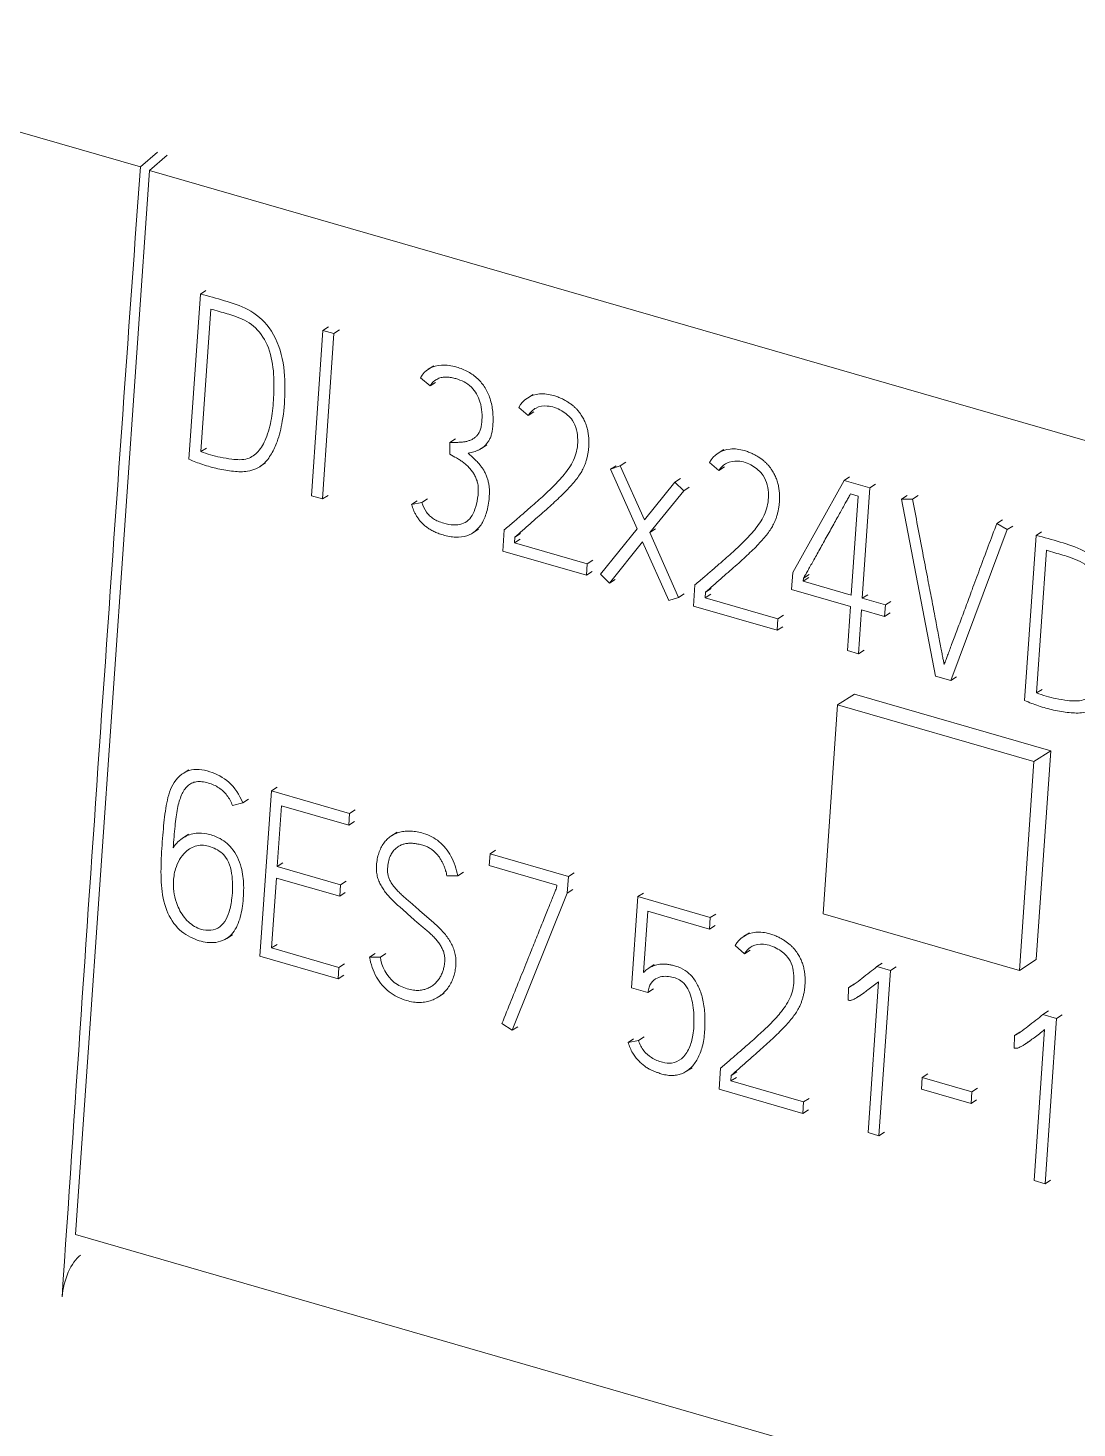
# Model space of a CAD drawing. Header units: inches. Extents: x 9220 to 92460, y -39241 to 4813.
# Drawn here: x 74657.37 to 74664.22, y -33732.75 to -33723.6 of the extents above; entities that cross this region are included whole.
import ezdxf

# ---------------------------------------------------------------- set-up
doc = ezdxf.new("R2010")
doc.units = ezdxf.units.IN
doc.header["$MEASUREMENT"] = 0

# ---------------------------------------------------------------- blocks, each defined once
blk = doc.blocks.new('A$C027ebf9d')
at = {"color": 0, "linetype": 'Continuous', "lineweight": 0}
for p, q in [((18.18904, -14.07476), (18.02197, -14.02653)), ((18.18904, -14.07476), (18.19494, -14.06965)), ((18.19219, -14.07596), (18.19835, -14.07063)), ((18.16653, -14.44539), (18.19219, -14.07596)), ((19.03776, -14.32006), (18.19219, -14.07596)), ((18.20985, -14.11889), (18.2118, -14.11764)), ((18.20985, -14.11889), (18.20587, -14.17623)), ((18.21343, -14.12408), (18.20999, -14.17359)), ((18.25243, -14.13151), (18.24844, -14.18892)), ((18.25243, -14.13151), (18.25437, -14.13025)), ((18.25621, -14.1326), (18.25243, -14.13151)), ((18.25621, -14.1326), (18.25816, -14.13135)), ((18.25222, -14.19002), (18.25621, -14.1326)), ((18.289, -14.14501), (18.29095, -14.14376)), ((18.2896, -14.15079), (18.28624, -14.14795)), ((18.2896, -14.15079), (18.29155, -14.14954)), ((18.32347, -14.15499), (18.32542, -14.15373)), ((18.32369, -14.16104), (18.32042, -14.15822)), ((18.32369, -14.16104), (18.32564, -14.15979)), ((18.29644, -14.17452), (18.29649, -14.17046)), ((18.29649, -14.17046), (18.29844, -14.1692)), ((18.30741, -14.17247), (18.30936, -14.17122)), ((18.20999, -14.17359), (18.21193, -14.17233)), ((18.38967, -14.1741), (18.39162, -14.17285)), ((18.23055, -14.17878), (18.2325, -14.17753)), ((18.35226, -14.17972), (18.35421, -14.17846)), ((18.35567, -14.1785), (18.35226, -14.17972)), ((18.35226, -14.17972), (18.36148, -14.20038)), ((18.35567, -14.1785), (18.35762, -14.17725)), ((18.36401, -14.19728), (18.35567, -14.1785)), ((18.3899, -14.18016), (18.38662, -14.17734)), ((18.3899, -14.18016), (18.39185, -14.1789)), ((18.37465, -14.18414), (18.36401, -14.19728)), ((18.37465, -14.18414), (18.3766, -14.18289)), ((18.37768, -14.18722), (18.37465, -14.18414)), ((18.37768, -14.18722), (18.37962, -14.18596)), ((18.43334, -14.18357), (18.41553, -14.21558)), ((18.43334, -14.18357), (18.43529, -14.18232)), ((18.44235, -14.18617), (18.43334, -14.18357)), ((18.44235, -14.18617), (18.4443, -14.18492)), ((18.24844, -14.18892), (18.25222, -14.19002)), ((18.25222, -14.19002), (18.25417, -14.18876)), ((18.28319, -14.19195), (18.28514, -14.1907)), ((18.28678, -14.19128), (18.28873, -14.19002)), ((18.36594, -14.20167), (18.37768, -14.18722)), ((18.43556, -14.18829), (18.43821, -14.18905)), ((18.43821, -14.18905), (18.43583, -14.22339)), ((18.43968, -14.2245), (18.44235, -14.18617)), ((18.45334, -14.19008), (18.45529, -14.18883)), ((18.45713, -14.19003), (18.45334, -14.19008)), ((18.45334, -14.19008), (18.46513, -14.25148)), ((18.45713, -14.19003), (18.45908, -14.18878)), ((18.28319, -14.19195), (18.28678, -14.19128)), ((18.30447, -14.20178), (18.30641, -14.20053)), ((18.36148, -14.20038), (18.34881, -14.21611)), ((18.36594, -14.20167), (18.36789, -14.20041)), ((18.48641, -14.19849), (18.48836, -14.19723)), ((18.49004, -14.20067), (18.48641, -14.19849)), ((18.49004, -14.20067), (18.49199, -14.19942)), ((18.31487, -14.2081), (18.31538, -14.20076)), ((18.31906, -14.20328), (18.31893, -14.2052)), ((18.31893, -14.2052), (18.32088, -14.20395)), ((18.31893, -14.2052), (18.3442, -14.2125)), ((18.31906, -14.20328), (18.32101, -14.20203)), ((18.35191, -14.2192), (18.36341, -14.20485)), ((18.36341, -14.20485), (18.37248, -14.2253)), ((18.37588, -14.22417), (18.36594, -14.20167)), ((18.47043, -14.25301), (18.49004, -14.20067)), ((18.50001, -14.20266), (18.49603, -14.25999)), ((18.50001, -14.20266), (18.50196, -14.2014)), ((18.34392, -14.21649), (18.31487, -14.2081)), ((18.50359, -14.20784), (18.50015, -14.25735)), ((18.3442, -14.2125), (18.34392, -14.21649)), ((18.3442, -14.2125), (18.34615, -14.21124)), ((18.34392, -14.21649), (18.34587, -14.21523)), ((18.34881, -14.21611), (18.35191, -14.2192)), ((18.35191, -14.2192), (18.35386, -14.21795)), ((18.38107, -14.22721), (18.38158, -14.21987)), ((18.41553, -14.21558), (18.41512, -14.22149)), ((18.41918, -14.21858), (18.42113, -14.21733)), ((18.41918, -14.21858), (18.41925, -14.21755)), ((18.43583, -14.22339), (18.41918, -14.21858)), ((18.41925, -14.21755), (18.4212, -14.21629)), ((18.37248, -14.2253), (18.37588, -14.22417)), ((18.37588, -14.22417), (18.37783, -14.22291)), ((18.38526, -14.2224), (18.38513, -14.22431)), ((18.38513, -14.22431), (18.38708, -14.22306)), ((18.38513, -14.22431), (18.4104, -14.23161)), ((18.38526, -14.2224), (18.38721, -14.22114)), ((18.41512, -14.22149), (18.43555, -14.22738)), ((18.43968, -14.2245), (18.44163, -14.22325)), ((18.4477, -14.22682), (18.43968, -14.2245)), ((18.41013, -14.2356), (18.38107, -14.22721)), ((18.43555, -14.22738), (18.43449, -14.24263)), ((18.43835, -14.24375), (18.43941, -14.2285)), ((18.43941, -14.2285), (18.44743, -14.23081)), ((18.44743, -14.23081), (18.4477, -14.22682)), ((18.44743, -14.23081), (18.44938, -14.22956)), ((18.4477, -14.22682), (18.44965, -14.22556)), ((18.4104, -14.23161), (18.41013, -14.2356)), ((18.41013, -14.2356), (18.41207, -14.23435)), ((18.4104, -14.23161), (18.41235, -14.23035)), ((18.43449, -14.24263), (18.43835, -14.24375)), ((18.43835, -14.24375), (18.4403, -14.24249)), ((18.46513, -14.25148), (18.47043, -14.25301)), ((18.47043, -14.25301), (18.47238, -14.25175)), ((18.43108, -14.2615), (18.43693, -14.25773)), ((18.50512, -14.27741), (18.43693, -14.25773)), ((18.50015, -14.25735), (18.5021, -14.2561)), ((18.43108, -14.2615), (18.42604, -14.33401)), ((18.49927, -14.28118), (18.43108, -14.2615)), ((18.49927, -14.28118), (18.50512, -14.27741)), ((18.50009, -14.34992), (18.50512, -14.27741)), ((18.49423, -14.35369), (18.49927, -14.28118)), ((18.2039, -14.28526), (18.20584, -14.28401)), ((18.23453, -14.29136), (18.23054, -14.34877)), ((18.23453, -14.29136), (18.23647, -14.2901)), ((18.26169, -14.2992), (18.23453, -14.29136)), ((18.22459, -14.29549), (18.22098, -14.29641)), ((18.22459, -14.29549), (18.22654, -14.29424)), ((18.23656, -14.3176), (18.23803, -14.29652)), ((18.23803, -14.29652), (18.26141, -14.30327)), ((18.26141, -14.30327), (18.26169, -14.2992)), ((18.26141, -14.30327), (18.26335, -14.30202)), ((18.26169, -14.2992), (18.26364, -14.29794)), ((18.20384, -14.30769), (18.20578, -14.30643)), ((18.27622, -14.30693), (18.27817, -14.30567)), ((18.31042, -14.31319), (18.31237, -14.31193)), ((18.23656, -14.3176), (18.23851, -14.31635)), ((18.31042, -14.31319), (18.31014, -14.31726)), ((18.33766, -14.32105), (18.31042, -14.31319)), ((18.2346, -14.34587), (18.23629, -14.3216)), ((18.23629, -14.3216), (18.25823, -14.32793)), ((18.2585, -14.32394), (18.23656, -14.3176)), ((18.29924, -14.32079), (18.29546, -14.32084)), ((18.29924, -14.32079), (18.30119, -14.31954)), ((18.31014, -14.31726), (18.33359, -14.32403)), ((18.33725, -14.32688), (18.33766, -14.32105)), ((18.33766, -14.32105), (18.33961, -14.31979)), ((18.25823, -14.32793), (18.2585, -14.32394)), ((18.25823, -14.32793), (18.26018, -14.32668)), ((18.2585, -14.32394), (18.26045, -14.32268)), ((18.31813, -14.37447), (18.33725, -14.32688)), ((18.33359, -14.32403), (18.33352, -14.32515)), ((18.33725, -14.32688), (18.3392, -14.32562)), ((18.36171, -14.32807), (18.36366, -14.32682)), ((18.35952, -14.3597), (18.36171, -14.32807)), ((18.36171, -14.32807), (18.38691, -14.33535)), ((18.36522, -14.33316), (18.36374, -14.3544)), ((18.38663, -14.33934), (18.36522, -14.33316)), ((18.38691, -14.33535), (18.38663, -14.33934)), ((18.38691, -14.33535), (18.38886, -14.33409)), ((18.42604, -14.33401), (18.49423, -14.35369)), ((18.21906, -14.34255), (18.221, -14.34129)), ((18.38663, -14.33934), (18.38858, -14.33808)), ((18.39855, -14.34184), (18.4005, -14.34059)), ((18.2346, -14.34587), (18.23655, -14.34462)), ((18.25798, -14.35262), (18.2346, -14.34587)), ((18.39877, -14.3479), (18.3955, -14.34508)), ((18.23054, -14.34877), (18.2577, -14.35661)), ((18.26857, -14.34908), (18.27051, -14.34783)), ((18.26857, -14.34908), (18.27235, -14.34903)), ((18.27235, -14.34903), (18.2743, -14.34778)), ((18.39877, -14.3479), (18.40072, -14.34664)), ((18.44469, -14.35236), (18.44664, -14.3511)), ((18.49423, -14.35369), (18.50009, -14.34992)), ((18.2577, -14.35661), (18.25798, -14.35262)), ((18.2577, -14.35661), (18.25965, -14.35536)), ((18.25798, -14.35262), (18.25993, -14.35137)), ((18.36551, -14.35291), (18.36746, -14.35165)), ((18.44469, -14.35236), (18.44946, -14.35373)), ((18.44946, -14.35373), (18.44548, -14.41107)), ((18.44946, -14.35373), (18.45141, -14.35247)), ((18.36527, -14.36136), (18.35952, -14.3597)), ((18.36527, -14.36136), (18.36722, -14.3601)), ((18.43478, -14.36399), (18.43484, -14.35967)), ((18.43484, -14.35967), (18.43679, -14.35842)), ((18.44169, -14.40997), (18.44533, -14.35759)), ((18.29258, -14.36285), (18.29453, -14.3616)), ((18.43839, -14.36272), (18.44034, -14.36146)), ((18.50235, -14.369), (18.5043, -14.36774)), ((18.50235, -14.369), (18.50711, -14.37038)), ((18.50711, -14.37038), (18.50313, -14.42771)), ((18.50711, -14.37038), (18.50907, -14.36912)), ((18.31458, -14.37214), (18.31813, -14.37447)), ((18.31813, -14.37447), (18.32008, -14.37321)), ((18.49249, -14.37632), (18.49444, -14.37506)), ((18.49935, -14.42662), (18.50299, -14.37423)), ((18.35835, -14.37867), (18.3603, -14.37741)), ((18.35835, -14.37867), (18.36195, -14.37799)), ((18.36195, -14.37799), (18.3639, -14.37674)), ((18.49243, -14.38064), (18.49249, -14.37632)), ((18.49605, -14.37936), (18.498, -14.37811)), ((18.37861, -14.3887), (18.38056, -14.38744)), ((18.38995, -14.39495), (18.39046, -14.38761)), ((18.39414, -14.39014), (18.39609, -14.38888)), ((18.46047, -14.39079), (18.46242, -14.38954)), ((18.39414, -14.39014), (18.39401, -14.39205)), ((18.39401, -14.39205), (18.39596, -14.3908)), ((18.39401, -14.39205), (18.41928, -14.39935)), ((18.46047, -14.39079), (18.46019, -14.39487)), ((18.46019, -14.39487), (18.47744, -14.39985)), ((18.47772, -14.39578), (18.46047, -14.39079)), ((18.47772, -14.39578), (18.47967, -14.39452)), ((18.419, -14.40334), (18.38995, -14.39495)), ((18.41928, -14.39935), (18.419, -14.40334)), ((18.41928, -14.39935), (18.42123, -14.39809)), ((18.47744, -14.39985), (18.47772, -14.39578)), ((18.47744, -14.39985), (18.47939, -14.39859)), ((18.419, -14.40334), (18.42095, -14.40209)), ((18.44548, -14.41107), (18.44169, -14.40997)), ((18.44548, -14.41107), (18.44743, -14.40981)), ((18.50313, -14.42771), (18.49935, -14.42662)), ((18.50313, -14.42771), (18.50508, -14.42645)), ((19.0121, -14.68948), (18.16653, -14.44539))]:
    blk.add_line(p, q, dxfattribs=at)
for centre, major_axis, start_param in [((37.70186, -1.67677), (-10.91931, -37.82561), -1.11518), ((18.16773, -14.46318), (-0.00328, -0.01135), -2.63969)]:
    blk.add_ellipse(centre, major_axis=major_axis, ratio=0.433013, start_param=start_param, end_param=-1.104278, dxfattribs=at)
for points, knots in [([(18.20587, -14.17623), (18.20746, -14.17691), (18.20906, -14.17752), (18.21068, -14.17805), (18.21241, -14.17863), (18.21415, -14.17913), (18.2159, -14.17952), (18.21773, -14.17993), (18.21956, -14.18023), (18.22138, -14.18041), (18.22302, -14.18057), (18.22466, -14.18064), (18.22622, -14.1804), (18.22824, -14.18009), (18.23015, -14.17926), (18.23166, -14.17796), (18.23281, -14.17696), (18.23374, -14.17569), (18.23454, -14.17433), (18.2353, -14.17301), (18.23594, -14.1716), (18.23648, -14.17013), (18.23731, -14.16789), (18.23789, -14.1655), (18.23831, -14.16305), (18.23886, -14.15983), (18.2391, -14.1565), (18.23918, -14.15313), (18.23927, -14.14922), (18.23914, -14.14525), (18.23827, -14.14121), (18.23747, -14.13749), (18.23604, -14.1337), (18.23372, -14.13059), (18.23175, -14.12794), (18.22913, -14.12578), (18.22638, -14.12429), (18.22372, -14.12285), (18.22094, -14.12204), (18.21818, -14.12121), (18.2154, -14.12038), (18.21264, -14.11954), (18.20985, -14.11889)], [0, 0, 0, 0, 0.048928, 0.048928, 0.048928, 0.10152, 0.10152, 0.10152, 0.156673, 0.156673, 0.156673, 0.206259, 0.206259, 0.206259, 0.270351, 0.270351, 0.270351, 0.31956, 0.31956, 0.31956, 0.366981, 0.366981, 0.366981, 0.439378, 0.439378, 0.439378, 0.534587, 0.534587, 0.534587, 0.645045, 0.645045, 0.645045, 0.746603, 0.746603, 0.746603, 0.832762, 0.832762, 0.832762, 0.916147, 0.916147, 0.916147, 1, 1, 1, 1]), ([(18.20999, -14.17359), (18.21224, -14.17441), (18.2145, -14.17506), (18.21675, -14.17553), (18.2181, -14.17581), (18.21945, -14.17603), (18.22081, -14.1762), (18.22268, -14.17642), (18.22459, -14.17652), (18.22625, -14.176), (18.22766, -14.17555), (18.2289, -14.17465), (18.2299, -14.17354), (18.23105, -14.17226), (18.23189, -14.17069), (18.23257, -14.16902), (18.23346, -14.16684), (18.23409, -14.1645), (18.23451, -14.16208), (18.23492, -14.15973), (18.23513, -14.1573), (18.23527, -14.15486), (18.23544, -14.15179), (18.23549, -14.14869), (18.23519, -14.14552), (18.23491, -14.1425), (18.23432, -14.13942), (18.23301, -14.13649), (18.2319, -14.13403), (18.23028, -14.13168), (18.22829, -14.12999), (18.22636, -14.12837), (18.22407, -14.12736), (18.22182, -14.12658), (18.22001, -14.12594), (18.21822, -14.12546), (18.21641, -14.12494), (18.21542, -14.12466), (18.21442, -14.12436), (18.21343, -14.12408)], [0, 0, 0, 0, 0.085013, 0.085013, 0.085013, 0.135874, 0.135874, 0.135874, 0.205821, 0.205821, 0.205821, 0.265138, 0.265138, 0.265138, 0.333279, 0.333279, 0.333279, 0.422662, 0.422662, 0.422662, 0.50952, 0.50952, 0.50952, 0.618636, 0.618636, 0.618636, 0.722487, 0.722487, 0.722487, 0.80996, 0.80996, 0.80996, 0.894466, 0.894466, 0.894466, 0.962458, 0.962458, 0.962458, 1, 1, 1, 1]), ([(18.28624, -14.14795), (18.28775, -14.14524), (18.29211, -14.14291), (18.29847, -14.14398), (18.30277, -14.14565), (18.30623, -14.1481), (18.30888, -14.15137), (18.31066, -14.15532), (18.31152, -14.15985), (18.31153, -14.16356), (18.31125, -14.16627), (18.31092, -14.16778), (18.31044, -14.16905), (18.30984, -14.17011), (18.30916, -14.17102), (18.30838, -14.17178), (18.30754, -14.17241), (18.30665, -14.17293), (18.30572, -14.17333), (18.30446, -14.17376), (18.30351, -14.17403), (18.30287, -14.17417)], [0, 0, 0, 0, 0.177969, 0.277991, 0.355408, 0.424426, 0.491004, 0.560177, 0.636379, 0.72419, 0.755913, 0.784262, 0.809647, 0.83316, 0.855708, 0.877614, 0.899011, 0.919895, 0.94045, 0.960699, 1, 1, 1, 1]), ([(18.29649, -14.17046), (18.29732, -14.17045), (18.29857, -14.1704), (18.30024, -14.17033), (18.30146, -14.17022), (18.30262, -14.16996), (18.3037, -14.16959), (18.30469, -14.16908), (18.30557, -14.16838), (18.30635, -14.16752), (18.30697, -14.16643), (18.30738, -14.16505), (18.30776, -14.16173), (18.30766, -14.1568), (18.3042, -14.15054), (18.30019, -14.14867), (18.2978, -14.14804), (18.29701, -14.14789), (18.29621, -14.14776), (18.2954, -14.1477), (18.2946, -14.14771), (18.29381, -14.1478), (18.29303, -14.14798), (18.29227, -14.14829), (18.29153, -14.1487), (18.29056, -14.14946), (18.28996, -14.15023), (18.2896, -14.15079)], [0, 0, 0, 0, 0.059027, 0.088993, 0.118548, 0.147162, 0.175106, 0.202604, 0.230099, 0.258166, 0.287672, 0.320058, 0.356367, 0.509421, 0.627625, 0.757774, 0.775505, 0.793677, 0.812339, 0.831209, 0.85007, 0.86906, 0.888397, 0.908411, 0.929359, 0.951405, 1, 1, 1, 1]), ([(18.32042, -14.15822), (18.32191, -14.15558), (18.32458, -14.15384), (18.3276, -14.15356), (18.32918, -14.15342), (18.33087, -14.15367), (18.33251, -14.15414), (18.33299, -14.15428), (18.33348, -14.15444), (18.33396, -14.15461), (18.3344, -14.15478), (18.33485, -14.15496), (18.33528, -14.15516), (18.33569, -14.15534), (18.33609, -14.15555), (18.33649, -14.15578), (18.33685, -14.15598), (18.33722, -14.15621), (18.33758, -14.15644), (18.33791, -14.15666), (18.33824, -14.15689), (18.33857, -14.15714), (18.33887, -14.15737), (18.33917, -14.15761), (18.33947, -14.15786), (18.33974, -14.15809), (18.34001, -14.15834), (18.34027, -14.1586), (18.34051, -14.15884), (18.34075, -14.1591), (18.34097, -14.15936), (18.34119, -14.15961), (18.34139, -14.15987), (18.34158, -14.16014), (18.34177, -14.16039), (18.34194, -14.16065), (18.34211, -14.16091), (18.34227, -14.16116), (18.34243, -14.1614), (18.34258, -14.16166), (18.34272, -14.16189), (18.34285, -14.16213), (18.34297, -14.16237), (18.34323, -14.16287), (18.34346, -14.16339), (18.34365, -14.16391), (18.34385, -14.16443), (18.34402, -14.16496), (18.34416, -14.16549), (18.3443, -14.16602), (18.34441, -14.16655), (18.3445, -14.16709), (18.34458, -14.16763), (18.34464, -14.16816), (18.34469, -14.1687), (18.34473, -14.16923), (18.34475, -14.16975), (18.34476, -14.17028), (18.34476, -14.1708), (18.34474, -14.17132), (18.34471, -14.17183), (18.34468, -14.17229), (18.34463, -14.17275), (18.34457, -14.1732), (18.34452, -14.17364), (18.34445, -14.17409), (18.34437, -14.17452), (18.34429, -14.17496), (18.34419, -14.17539), (18.34408, -14.17581), (18.34398, -14.17622), (18.34387, -14.17663), (18.34374, -14.17703), (18.34362, -14.17741), (18.34348, -14.17779), (18.34334, -14.17816), (18.3432, -14.17852), (18.34305, -14.17887), (18.34288, -14.17921), (18.34262, -14.17977), (18.34233, -14.18031), (18.34202, -14.18083), (18.34167, -14.18142), (18.34129, -14.18198), (18.34089, -14.18252), (18.34044, -14.18313), (18.33997, -14.18372), (18.33948, -14.1843), (18.33895, -14.18492), (18.3384, -14.18554), (18.33784, -14.18614), (18.33724, -14.18679), (18.33662, -14.18742), (18.336, -14.18805), (18.33532, -14.18872), (18.33464, -14.18938), (18.33395, -14.19003), (18.33322, -14.19072), (18.33248, -14.1914), (18.33174, -14.19208), (18.33096, -14.19279), (18.33018, -14.1935), (18.32939, -14.1942), (18.32857, -14.19493), (18.32774, -14.19566), (18.32691, -14.19639), (18.32605, -14.19714), (18.3252, -14.19789), (18.32434, -14.19864), (18.32258, -14.20018), (18.32082, -14.20173), (18.31906, -14.20328)], [0, 0, 0, 0, 0.118477, 0.118477, 0.118477, 0.180647, 0.180647, 0.180647, 0.199061, 0.199061, 0.199061, 0.216082, 0.216082, 0.216082, 0.231833, 0.231833, 0.231833, 0.246526, 0.246526, 0.246526, 0.260308, 0.260308, 0.260308, 0.273254, 0.273254, 0.273254, 0.285426, 0.285426, 0.285426, 0.29689, 0.29689, 0.29689, 0.307753, 0.307753, 0.307753, 0.31802, 0.31802, 0.31802, 0.327627, 0.327627, 0.327627, 0.336606, 0.336606, 0.336606, 0.355189, 0.355189, 0.355189, 0.37361, 0.37361, 0.37361, 0.392165, 0.392165, 0.392165, 0.410785, 0.410785, 0.410785, 0.42927, 0.42927, 0.42927, 0.447741, 0.447741, 0.447741, 0.464235, 0.464235, 0.464235, 0.480574, 0.480574, 0.480574, 0.496814, 0.496814, 0.496814, 0.51268, 0.51268, 0.51268, 0.527892, 0.527892, 0.527892, 0.542508, 0.542508, 0.542508, 0.566365, 0.566365, 0.566365, 0.593275, 0.593275, 0.593275, 0.623397, 0.623397, 0.623397, 0.656474, 0.656474, 0.656474, 0.692185, 0.692185, 0.692185, 0.730563, 0.730563, 0.730563, 0.771282, 0.771282, 0.771282, 0.814001, 0.814001, 0.814001, 0.858722, 0.858722, 0.858722, 0.904903, 0.904903, 0.904903, 1, 1, 1, 1]), ([(18.31538, -14.20076), (18.31647, -14.19981), (18.31756, -14.19887), (18.31866, -14.19793), (18.31961, -14.19712), (18.32056, -14.19631), (18.3215, -14.19549), (18.32253, -14.19459), (18.32356, -14.19369), (18.32459, -14.19279), (18.32613, -14.19144), (18.32767, -14.19009), (18.32918, -14.1887), (18.33045, -14.18752), (18.3317, -14.18632), (18.33292, -14.18509), (18.33419, -14.1838), (18.33542, -14.18248), (18.33656, -14.18104), (18.33782, -14.17945), (18.33898, -14.17773), (18.33976, -14.17577), (18.34052, -14.17389), (18.34093, -14.1718), (18.34089, -14.16953), (18.34086, -14.16723), (18.34036, -14.16474), (18.33905, -14.16277), (18.33811, -14.16137), (18.33676, -14.16023), (18.33533, -14.15939), (18.33371, -14.15844), (18.332, -14.15787), (18.33031, -14.15775), (18.32892, -14.15766), (18.32754, -14.15788), (18.3264, -14.15845), (18.3253, -14.15899), (18.32442, -14.15986), (18.32369, -14.16104)], [0, 0, 0, 0, 0.068794, 0.068794, 0.068794, 0.128406, 0.128406, 0.128406, 0.193582, 0.193582, 0.193582, 0.291346, 0.291346, 0.291346, 0.373604, 0.373604, 0.373604, 0.45943, 0.45943, 0.45943, 0.554437, 0.554437, 0.554437, 0.645803, 0.645803, 0.645803, 0.738171, 0.738171, 0.738171, 0.803969, 0.803969, 0.803969, 0.878932, 0.878932, 0.878932, 0.940491, 0.940491, 0.940491, 1, 1, 1, 1]), ([(18.30287, -14.17417), (18.30365, -14.17485), (18.30476, -14.17588), (18.30616, -14.1773), (18.30709, -14.17836), (18.30789, -14.17946), (18.30858, -14.18061), (18.30914, -14.18181), (18.30959, -14.18308), (18.30994, -14.18442), (18.31017, -14.18583), (18.31025, -14.18731), (18.31015, -14.19012), (18.3096, -14.1939), (18.30805, -14.19814), (18.30563, -14.20122), (18.30239, -14.20304), (18.29842, -14.20348), (18.29501, -14.20283), (18.29244, -14.20199), (18.29091, -14.20134), (18.28956, -14.20059), (18.28838, -14.19976), (18.28733, -14.19889), (18.2864, -14.19796), (18.2856, -14.19699), (18.28491, -14.19599), (18.28436, -14.19496), (18.28377, -14.19362), (18.28339, -14.19261), (18.28319, -14.19195)], [0, 0, 0, 0, 0.04947, 0.072678, 0.09489, 0.116257, 0.13704, 0.157793, 0.179079, 0.201165, 0.224382, 0.249105, 0.275597, 0.367907, 0.447752, 0.519784, 0.588829, 0.660512, 0.741164, 0.772461, 0.800616, 0.825923, 0.849188, 0.871088, 0.891868, 0.911666, 0.930597, 0.948935, 0.96669, 1, 1, 1, 1]), ([(18.28678, -14.19128), (18.28714, -14.19243), (18.28788, -14.19409), (18.28942, -14.1959), (18.29082, -14.19697), (18.2925, -14.19783), (18.29487, -14.19864), (18.29768, -14.1992), (18.30067, -14.1989), (18.30305, -14.1975), (18.30475, -14.19505), (18.30585, -14.19165), (18.30634, -14.18851), (18.30638, -14.186), (18.30616, -14.18445), (18.30569, -14.183), (18.30504, -14.18166), (18.30426, -14.18042), (18.30334, -14.17929), (18.30231, -14.17827), (18.30122, -14.17734), (18.30005, -14.17652), (18.29846, -14.17555), (18.29725, -14.1749), (18.29644, -14.17452)], [0, 0, 0, 0, 0.070606, 0.102584, 0.136025, 0.174009, 0.217714, 0.293477, 0.358868, 0.420065, 0.485571, 0.562465, 0.654475, 0.687582, 0.718308, 0.747613, 0.776093, 0.803947, 0.831767, 0.859738, 0.887815, 0.916282, 0.944737, 1, 1, 1, 1]), ([(18.38662, -14.17734), (18.38812, -14.1747), (18.39079, -14.17296), (18.3938, -14.17268), (18.39539, -14.17253), (18.39707, -14.17278), (18.39871, -14.17325), (18.3992, -14.17339), (18.39968, -14.17355), (18.40016, -14.17372), (18.40061, -14.17389), (18.40105, -14.17407), (18.40149, -14.17427), (18.40189, -14.17446), (18.40229, -14.17466), (18.40269, -14.17489), (18.40306, -14.1751), (18.40342, -14.17532), (18.40378, -14.17556), (18.40412, -14.17578), (18.40445, -14.17601), (18.40477, -14.17625), (18.40508, -14.17648), (18.40538, -14.17672), (18.40567, -14.17697), (18.40594, -14.17721), (18.40621, -14.17745), (18.40647, -14.17771), (18.40672, -14.17796), (18.40695, -14.17821), (18.40718, -14.17847), (18.40739, -14.17872), (18.40759, -14.17898), (18.40779, -14.17925), (18.40797, -14.1795), (18.40815, -14.17976), (18.40832, -14.18002), (18.40848, -14.18027), (18.40863, -14.18052), (18.40878, -14.18077), (18.40892, -14.181), (18.40905, -14.18124), (18.40918, -14.18149), (18.40944, -14.18199), (18.40966, -14.1825), (18.40986, -14.18303), (18.41006, -14.18354), (18.41023, -14.18407), (18.41037, -14.1846), (18.41051, -14.18513), (18.41062, -14.18567), (18.4107, -14.1862), (18.41079, -14.18674), (18.41085, -14.18727), (18.41089, -14.18781), (18.41093, -14.18834), (18.41096, -14.18887), (18.41096, -14.18939), (18.41096, -14.18991), (18.41095, -14.19043), (18.41091, -14.19095), (18.41088, -14.19141), (18.41084, -14.19186), (18.41078, -14.19231), (18.41072, -14.19276), (18.41065, -14.1932), (18.41057, -14.19364), (18.41049, -14.19407), (18.4104, -14.1945), (18.41029, -14.19492), (18.41018, -14.19533), (18.41007, -14.19574), (18.40994, -14.19614), (18.40982, -14.19653), (18.40969, -14.19691), (18.40954, -14.19728), (18.4094, -14.19763), (18.40925, -14.19798), (18.40909, -14.19832), (18.40882, -14.19888), (18.40854, -14.19942), (18.40822, -14.19994), (18.40787, -14.20053), (18.40749, -14.20109), (18.40709, -14.20164), (18.40664, -14.20225), (18.40617, -14.20283), (18.40569, -14.20341), (18.40515, -14.20404), (18.4046, -14.20465), (18.40404, -14.20525), (18.40344, -14.2059), (18.40283, -14.20654), (18.4022, -14.20716), (18.40153, -14.20783), (18.40085, -14.20849), (18.40016, -14.20914), (18.39942, -14.20983), (18.39868, -14.21051), (18.39794, -14.21119), (18.39716, -14.2119), (18.39638, -14.21261), (18.39559, -14.21331), (18.39477, -14.21404), (18.39394, -14.21477), (18.39311, -14.2155), (18.39226, -14.21625), (18.3914, -14.217), (18.39054, -14.21775), (18.38878, -14.21929), (18.38702, -14.22084), (18.38526, -14.2224)], [0, 0, 0, 0, 0.118477, 0.118477, 0.118477, 0.180647, 0.180647, 0.180647, 0.199061, 0.199061, 0.199061, 0.216082, 0.216082, 0.216082, 0.231833, 0.231833, 0.231833, 0.246526, 0.246526, 0.246526, 0.260308, 0.260308, 0.260308, 0.273254, 0.273254, 0.273254, 0.285426, 0.285426, 0.285426, 0.29689, 0.29689, 0.29689, 0.307753, 0.307753, 0.307753, 0.31802, 0.31802, 0.31802, 0.327627, 0.327627, 0.327627, 0.336606, 0.336606, 0.336606, 0.355189, 0.355189, 0.355189, 0.37361, 0.37361, 0.37361, 0.392165, 0.392165, 0.392165, 0.410785, 0.410785, 0.410785, 0.42927, 0.42927, 0.42927, 0.447741, 0.447741, 0.447741, 0.464235, 0.464235, 0.464235, 0.480574, 0.480574, 0.480574, 0.496814, 0.496814, 0.496814, 0.51268, 0.51268, 0.51268, 0.527892, 0.527892, 0.527892, 0.542508, 0.542508, 0.542508, 0.566365, 0.566365, 0.566365, 0.593275, 0.593275, 0.593275, 0.623397, 0.623397, 0.623397, 0.656474, 0.656474, 0.656474, 0.692185, 0.692185, 0.692185, 0.730563, 0.730563, 0.730563, 0.771282, 0.771282, 0.771282, 0.814001, 0.814001, 0.814001, 0.858722, 0.858722, 0.858722, 0.904903, 0.904903, 0.904903, 1, 1, 1, 1]), ([(18.38158, -14.21987), (18.38267, -14.21893), (18.38377, -14.21799), (18.38486, -14.21705), (18.38581, -14.21623), (18.38676, -14.21542), (18.3877, -14.2146), (18.38874, -14.21371), (18.38977, -14.21281), (18.39079, -14.21191), (18.39234, -14.21055), (18.39388, -14.2092), (18.39539, -14.20781), (18.39666, -14.20664), (18.39791, -14.20544), (18.39912, -14.2042), (18.40039, -14.20291), (18.40162, -14.20159), (18.40276, -14.20015), (18.40403, -14.19856), (18.40518, -14.19684), (18.40597, -14.19488), (18.40672, -14.19301), (18.40713, -14.19091), (18.4071, -14.18864), (18.40706, -14.18634), (18.40657, -14.18385), (18.40525, -14.18188), (18.40431, -14.18048), (18.40296, -14.17935), (18.40154, -14.17851), (18.39991, -14.17755), (18.3982, -14.17698), (18.39651, -14.17687), (18.39512, -14.17677), (18.39375, -14.17699), (18.39261, -14.17756), (18.39151, -14.1781), (18.39063, -14.17897), (18.3899, -14.18016)], [0, 0, 0, 0, 0.068794, 0.068794, 0.068794, 0.128406, 0.128406, 0.128406, 0.193582, 0.193582, 0.193582, 0.291346, 0.291346, 0.291346, 0.373604, 0.373604, 0.373604, 0.45943, 0.45943, 0.45943, 0.554437, 0.554437, 0.554437, 0.645803, 0.645803, 0.645803, 0.738171, 0.738171, 0.738171, 0.803969, 0.803969, 0.803969, 0.878932, 0.878932, 0.878932, 0.940491, 0.940491, 0.940491, 1, 1, 1, 1]), ([(18.41925, -14.21755), (18.41931, -14.21744), (18.41952, -14.21709), (18.41994, -14.21635), (18.42059, -14.2152), (18.42142, -14.21373), (18.42239, -14.212), (18.42346, -14.21006), (18.42464, -14.20796), (18.42588, -14.20573), (18.42718, -14.20342), (18.42848, -14.20109), (18.42975, -14.19882), (18.43094, -14.19666), (18.43206, -14.19465), (18.43307, -14.19281), (18.43396, -14.1912), (18.43478, -14.18972), (18.4353, -14.18878), (18.43556, -14.18829)], [0, 0, 0, 0, 0.010734, 0.036404, 0.077011, 0.128795, 0.187998, 0.254619, 0.326966, 0.403344, 0.483752, 0.564544, 0.642072, 0.716335, 0.785641, 0.848294, 0.904294, 0.950045, 1, 1, 1, 1]), ([(18.46811, -14.24745), (18.46806, -14.2472), (18.46792, -14.24653), (18.46767, -14.24529), (18.46734, -14.24361), (18.46695, -14.24155), (18.46649, -14.23918), (18.46599, -14.23654), (18.46545, -14.23367), (18.46487, -14.23058), (18.46425, -14.22733), (18.46361, -14.22396), (18.46295, -14.22053), (18.46194, -14.21544), (18.46003, -14.20527), (18.4583, -14.19625), (18.45713, -14.19003)], [0, 0, 0, 0, 0.013272, 0.034859, 0.06476, 0.101229, 0.142516, 0.188621, 0.238884, 0.292645, 0.349905, 0.409112, 0.468717, 0.528719, 0.675164, 1, 1, 1, 1]), ([(18.48641, -14.19849), (18.4844, -14.20378), (18.48151, -14.21146), (18.4783, -14.22016), (18.47671, -14.22451), (18.47563, -14.22743), (18.47456, -14.2303), (18.47352, -14.23308), (18.47253, -14.23572), (18.4716, -14.23816), (18.47074, -14.2404), (18.46998, -14.24242), (18.46934, -14.24419), (18.46873, -14.24584), (18.46834, -14.2469), (18.46811, -14.24745)], [0, 0, 0, 0, 0.325145, 0.471471, 0.531274, 0.590769, 0.649955, 0.70726, 0.76111, 0.811506, 0.857719, 0.899023, 0.935417, 0.96522, 1, 1, 1, 1]), ([(18.49603, -14.25999), (18.49762, -14.26068), (18.50095, -14.26194), (18.50615, -14.26341), (18.51137, -14.26427), (18.51694, -14.26449), (18.52177, -14.26239), (18.5248, -14.25823), (18.52708, -14.25322), (18.52883, -14.24613), (18.52955, -14.2364), (18.52918, -14.22537), (18.525, -14.21425), (18.51676, -14.20746), (18.50831, -14.20499), (18.5028, -14.2033), (18.50001, -14.20266)], [0, 0, 0, 0, 0.048928, 0.10152, 0.156673, 0.206259, 0.270351, 0.31956, 0.366981, 0.439378, 0.534587, 0.645045, 0.746603, 0.832762, 0.916147, 1, 1, 1, 1]), ([(18.50015, -14.25735), (18.5024, -14.25817), (18.50602, -14.25921), (18.51146, -14.26011), (18.51636, -14.26038), (18.52049, -14.25739), (18.52315, -14.25239), (18.52486, -14.24599), (18.52556, -14.23802), (18.5257, -14.2295), (18.52399, -14.22059), (18.51888, -14.21317), (18.5124, -14.21032), (18.50739, -14.20896), (18.50458, -14.20813), (18.50359, -14.20784)], [0, 0, 0, 0, 0.085013, 0.135874, 0.205821, 0.265138, 0.333279, 0.422662, 0.50952, 0.618636, 0.722487, 0.80996, 0.894466, 0.962458, 1, 1, 1, 1]), ([(18.20043, -14.31108), (18.20143, -14.30958), (18.2037, -14.30739), (18.20794, -14.30577), (18.21218, -14.30619), (18.21654, -14.30749), (18.22143, -14.31121), (18.22434, -14.31761), (18.22507, -14.32455), (18.22467, -14.33113), (18.22331, -14.33752), (18.21994, -14.34287), (18.21402, -14.34455), (18.20767, -14.34309), (18.20138, -14.3393), (18.19717, -14.33153), (18.19602, -14.32272), (18.19628, -14.31365), (18.19692, -14.30478), (18.19783, -14.29647), (18.19973, -14.2887), (18.2053, -14.28334), (18.21306, -14.28416), (18.22034, -14.28798), (18.22337, -14.29257), (18.22459, -14.29549)], [0, 0, 0, 0, 0.03564, 0.067865, 0.092923, 0.119268, 0.154068, 0.197126, 0.234707, 0.279879, 0.320329, 0.360962, 0.405677, 0.442102, 0.485709, 0.532505, 0.586175, 0.644312, 0.701767, 0.753421, 0.803151, 0.856352, 0.904259, 0.950465, 1, 1, 1, 1]), ([(18.22098, -14.29641), (18.22055, -14.29517), (18.21959, -14.29338), (18.21779, -14.29144), (18.21625, -14.29022), (18.21454, -14.28926), (18.21258, -14.28855), (18.21051, -14.28811), (18.20848, -14.28809), (18.20677, -14.28861), (18.20538, -14.28961), (18.2042, -14.29101), (18.20325, -14.29282), (18.20248, -14.295), (18.20186, -14.29755), (18.20141, -14.30047), (18.20091, -14.30501), (18.2006, -14.30859), (18.20043, -14.31108)], [0, 0, 0, 0, 0.085549, 0.127923, 0.170971, 0.214845, 0.260884, 0.317917, 0.367656, 0.41257, 0.456833, 0.503792, 0.555243, 0.612421, 0.675966, 0.746378, 0.823872, 1, 1, 1, 1]), ([(18.27235, -14.34903), (18.2727, -14.35226), (18.27553, -14.35756), (18.28086, -14.3599), (18.28375, -14.36054), (18.28569, -14.36067), (18.28742, -14.36041), (18.28893, -14.35986), (18.29027, -14.35915), (18.29141, -14.35823), (18.29237, -14.35717), (18.29317, -14.35598), (18.29378, -14.35468), (18.29423, -14.35335), (18.29455, -14.35205), (18.29473, -14.35067), (18.29473, -14.34922), (18.2945, -14.34772), (18.29399, -14.34634), (18.29328, -14.34505), (18.29244, -14.34381), (18.29143, -14.34261), (18.29029, -14.34145), (18.28905, -14.34028), (18.28768, -14.33915), (18.28625, -14.33798), (18.2848, -14.33673), (18.2833, -14.33541), (18.2818, -14.33402), (18.28026, -14.33265), (18.27872, -14.33134), (18.27725, -14.33002), (18.27589, -14.32865), (18.27464, -14.32724), (18.27352, -14.32578), (18.27258, -14.32425), (18.27179, -14.32266), (18.27122, -14.32094), (18.27096, -14.31909), (18.27098, -14.31707), (18.27125, -14.31499), (18.27175, -14.31294), (18.27251, -14.31112), (18.27346, -14.30953), (18.27461, -14.30817), (18.27593, -14.30706), (18.27744, -14.30621), (18.27913, -14.30563), (18.281, -14.30533), (18.28301, -14.3053), (18.28515, -14.30556), (18.28759, -14.30612), (18.29022, -14.30714), (18.29285, -14.3089), (18.2951, -14.31122), (18.29768, -14.3151), (18.29878, -14.31849), (18.29924, -14.32079)], [0, 0, 0, 0, 0.079774, 0.121236, 0.140075, 0.157254, 0.173247, 0.188397, 0.202796, 0.216711, 0.230265, 0.243508, 0.256652, 0.269293, 0.280934, 0.291684, 0.304893, 0.316879, 0.328106, 0.339273, 0.350814, 0.362909, 0.375637, 0.388999, 0.403044, 0.417696, 0.432849, 0.448511, 0.464937, 0.481153, 0.497163, 0.51278, 0.527863, 0.542482, 0.556645, 0.570443, 0.584077, 0.597961, 0.612786, 0.629037, 0.64828, 0.666584, 0.684253, 0.701354, 0.717933, 0.734308, 0.750738, 0.767515, 0.784992, 0.803232, 0.822275, 0.842375, 0.868294, 0.892965, 0.917787, 0.943448, 1, 1, 1, 1]), ([(18.21335, -14.31074), (18.21168, -14.31019), (18.20849, -14.30991), (18.2039, -14.31274), (18.20114, -14.31751), (18.20016, -14.32408), (18.20113, -14.33033), (18.20448, -14.33604), (18.20961, -14.33997), (18.21659, -14.34007), (18.21993, -14.33425), (18.221, -14.3278), (18.22126, -14.32112), (18.21934, -14.3137), (18.21501, -14.31129), (18.21335, -14.31074)], [0, 0, 0, 0, 0.0625, 0.125, 0.21875, 0.28125, 0.375, 0.4375, 0.5, 0.59375, 0.6875, 0.75, 0.84375, 0.9375, 1, 1, 1, 1]), ([(18.29546, -14.32084), (18.29535, -14.32024), (18.2951, -14.31931), (18.29469, -14.31803), (18.29429, -14.31699), (18.29378, -14.31594), (18.29318, -14.31491), (18.29247, -14.3139), (18.29164, -14.31295), (18.2907, -14.31206), (18.28963, -14.31126), (18.28841, -14.31063), (18.28723, -14.31022), (18.2861, -14.30994), (18.28501, -14.30974), (18.28379, -14.30955), (18.28248, -14.30948), (18.28118, -14.30963), (18.27989, -14.30997), (18.27867, -14.31055), (18.27755, -14.31144), (18.27651, -14.31257), (18.27566, -14.31409), (18.27511, -14.31605), (18.27486, -14.31795), (18.27484, -14.31963), (18.27506, -14.32092), (18.2755, -14.32215), (18.27613, -14.3233), (18.2769, -14.32443), (18.27782, -14.32551), (18.27886, -14.32659), (18.28001, -14.32768), (18.28127, -14.32877), (18.2826, -14.32991), (18.28398, -14.33111), (18.28546, -14.3324), (18.28699, -14.33378), (18.28861, -14.33519), (18.29023, -14.33655), (18.2918, -14.33792), (18.29326, -14.33936), (18.29461, -14.34084), (18.29583, -14.34241), (18.29685, -14.34407), (18.29771, -14.34583), (18.29833, -14.34773), (18.29861, -14.34978), (18.29859, -14.35187), (18.29832, -14.35392), (18.29781, -14.35588), (18.29706, -14.35773), (18.2961, -14.35943), (18.29491, -14.36094), (18.29354, -14.36223), (18.29196, -14.36329), (18.29017, -14.36408), (18.28821, -14.36463), (18.28607, -14.36486), (18.28378, -14.36469), (18.28112, -14.3641), (18.27824, -14.36301), (18.27535, -14.36121), (18.2729, -14.35886), (18.27016, -14.35492), (18.26902, -14.35143), (18.26857, -14.34908)], [0, 0, 0, 0, 0.014527, 0.0229, 0.03171, 0.040697, 0.049939, 0.059406, 0.069126, 0.079243, 0.089792, 0.100957, 0.11302, 0.121351, 0.131067, 0.142193, 0.154038, 0.166072, 0.178522, 0.191399, 0.204849, 0.219214, 0.234859, 0.25249, 0.272668, 0.283841, 0.294211, 0.304173, 0.314215, 0.324636, 0.335605, 0.347264, 0.35967, 0.372854, 0.386723, 0.401163, 0.416176, 0.433071, 0.449927, 0.466747, 0.483271, 0.499286, 0.514866, 0.530063, 0.545048, 0.560066, 0.575472, 0.591898, 0.609868, 0.627376, 0.645005, 0.66302, 0.681094, 0.698922, 0.71679, 0.734853, 0.753306, 0.772468, 0.792214, 0.812556, 0.833938, 0.86301, 0.889874, 0.915888, 0.942166, 1, 1, 1, 1]), ([(18.33352, -14.32515), (18.33347, -14.32525), (18.33331, -14.32559), (18.33301, -14.32632), (18.33254, -14.32744), (18.33194, -14.32893), (18.33121, -14.33073), (18.33037, -14.3328), (18.32944, -14.33511), (18.32843, -14.33763), (18.32736, -14.34031), (18.32624, -14.34311), (18.32509, -14.34597), (18.32334, -14.35027), (18.31987, -14.35901), (18.31674, -14.36676), (18.31458, -14.37214)], [0, 0, 0, 0, 0.006664, 0.022274, 0.046836, 0.07897, 0.117297, 0.161819, 0.211415, 0.264968, 0.322476, 0.382404, 0.443215, 0.50491, 0.65714, 1, 1, 1, 1]), ([(18.3955, -14.34508), (18.39699, -14.34244), (18.39966, -14.3407), (18.40268, -14.34042), (18.40426, -14.34027), (18.40595, -14.34052), (18.40759, -14.34099), (18.40807, -14.34113), (18.40856, -14.34129), (18.40904, -14.34146), (18.40948, -14.34163), (18.40993, -14.34181), (18.41036, -14.34201), (18.41077, -14.3422), (18.41117, -14.3424), (18.41156, -14.34263), (18.41193, -14.34284), (18.4123, -14.34306), (18.41265, -14.3433), (18.41299, -14.34352), (18.41332, -14.34375), (18.41365, -14.34399), (18.41395, -14.34422), (18.41425, -14.34446), (18.41455, -14.34471), (18.41482, -14.34495), (18.41509, -14.3452), (18.41535, -14.34545), (18.41559, -14.3457), (18.41583, -14.34595), (18.41605, -14.34621), (18.41627, -14.34646), (18.41647, -14.34672), (18.41666, -14.34699), (18.41685, -14.34724), (18.41702, -14.3475), (18.41719, -14.34776), (18.41735, -14.34801), (18.41751, -14.34826), (18.41766, -14.34851), (18.4178, -14.34874), (18.41793, -14.34898), (18.41805, -14.34923), (18.41831, -14.34973), (18.41854, -14.35024), (18.41873, -14.35077), (18.41893, -14.35129), (18.4191, -14.35181), (18.41924, -14.35234), (18.41938, -14.35287), (18.41949, -14.35341), (18.41958, -14.35394), (18.41966, -14.35448), (18.41972, -14.35502), (18.41977, -14.35555), (18.41981, -14.35608), (18.41983, -14.35661), (18.41984, -14.35713), (18.41984, -14.35765), (18.41982, -14.35817), (18.41979, -14.35869), (18.41976, -14.35915), (18.41971, -14.3596), (18.41965, -14.36005), (18.4196, -14.3605), (18.41953, -14.36094), (18.41945, -14.36138), (18.41937, -14.36181), (18.41927, -14.36224), (18.41916, -14.36266), (18.41906, -14.36307), (18.41895, -14.36348), (18.41882, -14.36388), (18.4187, -14.36427), (18.41856, -14.36465), (18.41842, -14.36502), (18.41828, -14.36537), (18.41812, -14.36572), (18.41796, -14.36606), (18.4177, -14.36662), (18.41741, -14.36716), (18.4171, -14.36768), (18.41675, -14.36827), (18.41637, -14.36883), (18.41597, -14.36938), (18.41552, -14.36999), (18.41505, -14.37057), (18.41456, -14.37115), (18.41403, -14.37178), (18.41348, -14.37239), (18.41292, -14.37299), (18.41232, -14.37364), (18.4117, -14.37428), (18.41108, -14.3749), (18.4104, -14.37557), (18.40972, -14.37623), (18.40903, -14.37688), (18.4083, -14.37757), (18.40756, -14.37825), (18.40682, -14.37893), (18.40604, -14.37964), (18.40526, -14.38035), (18.40447, -14.38105), (18.40365, -14.38178), (18.40282, -14.38251), (18.40199, -14.38324), (18.40113, -14.38399), (18.40028, -14.38474), (18.39942, -14.38549), (18.39766, -14.38703), (18.3959, -14.38859), (18.39414, -14.39014)], [0, 0, 0, 0, 0.118477, 0.118477, 0.118477, 0.180647, 0.180647, 0.180647, 0.199061, 0.199061, 0.199061, 0.216082, 0.216082, 0.216082, 0.231833, 0.231833, 0.231833, 0.246526, 0.246526, 0.246526, 0.260308, 0.260308, 0.260308, 0.273254, 0.273254, 0.273254, 0.285426, 0.285426, 0.285426, 0.29689, 0.29689, 0.29689, 0.307753, 0.307753, 0.307753, 0.31802, 0.31802, 0.31802, 0.327627, 0.327627, 0.327627, 0.336606, 0.336606, 0.336606, 0.355189, 0.355189, 0.355189, 0.37361, 0.37361, 0.37361, 0.392165, 0.392165, 0.392165, 0.410785, 0.410785, 0.410785, 0.42927, 0.42927, 0.42927, 0.447741, 0.447741, 0.447741, 0.464235, 0.464235, 0.464235, 0.480574, 0.480574, 0.480574, 0.496814, 0.496814, 0.496814, 0.51268, 0.51268, 0.51268, 0.527892, 0.527892, 0.527892, 0.542508, 0.542508, 0.542508, 0.566365, 0.566365, 0.566365, 0.593275, 0.593275, 0.593275, 0.623397, 0.623397, 0.623397, 0.656474, 0.656474, 0.656474, 0.692185, 0.692185, 0.692185, 0.730563, 0.730563, 0.730563, 0.771282, 0.771282, 0.771282, 0.814001, 0.814001, 0.814001, 0.858722, 0.858722, 0.858722, 0.904903, 0.904903, 0.904903, 1, 1, 1, 1]), ([(18.39046, -14.38761), (18.39155, -14.38667), (18.39264, -14.38573), (18.39374, -14.38479), (18.39469, -14.38397), (18.39564, -14.38316), (18.39658, -14.38234), (18.39761, -14.38145), (18.39864, -14.38055), (18.39967, -14.37965), (18.40121, -14.37829), (18.40275, -14.37694), (18.40426, -14.37555), (18.40553, -14.37438), (18.40678, -14.37318), (18.408, -14.37194), (18.40927, -14.37066), (18.4105, -14.36933), (18.41164, -14.36789), (18.4129, -14.3663), (18.41406, -14.36458), (18.41484, -14.36262), (18.4156, -14.36075), (18.41601, -14.35866), (18.41597, -14.35638), (18.41594, -14.35408), (18.41544, -14.35159), (18.41413, -14.34962), (18.41319, -14.34822), (18.41183, -14.34709), (18.41041, -14.34625), (18.40879, -14.34529), (18.40708, -14.34472), (18.40539, -14.34461), (18.404, -14.34451), (18.40262, -14.34473), (18.40148, -14.3453), (18.40038, -14.34584), (18.3995, -14.34671), (18.39877, -14.3479)], [0, 0, 0, 0, 0.068794, 0.068794, 0.068794, 0.128406, 0.128406, 0.128406, 0.193582, 0.193582, 0.193582, 0.291346, 0.291346, 0.291346, 0.373604, 0.373604, 0.373604, 0.45943, 0.45943, 0.45943, 0.554437, 0.554437, 0.554437, 0.645803, 0.645803, 0.645803, 0.738171, 0.738171, 0.738171, 0.803969, 0.803969, 0.803969, 0.878932, 0.878932, 0.878932, 0.940491, 0.940491, 0.940491, 1, 1, 1, 1]), ([(18.36374, -14.3544), (18.36409, -14.35401), (18.36468, -14.35348), (18.36555, -14.35287), (18.36628, -14.35245), (18.36708, -14.3521), (18.36794, -14.3518), (18.36889, -14.35159), (18.36992, -14.35148), (18.37103, -14.35147), (18.37223, -14.35157), (18.37352, -14.3518), (18.37554, -14.35229), (18.37821, -14.35345), (18.38109, -14.35614), (18.38318, -14.35979), (18.38454, -14.36423), (18.38514, -14.3694), (18.38506, -14.37396), (18.38468, -14.37764), (18.38416, -14.38014), (18.38343, -14.38237), (18.38251, -14.38433), (18.38144, -14.38604), (18.38022, -14.38747), (18.37884, -14.38861), (18.37731, -14.38945), (18.37565, -14.38998), (18.37387, -14.39019), (18.372, -14.39009), (18.37051, -14.38977), (18.36936, -14.38941), (18.36854, -14.38912), (18.36757, -14.38879), (18.36651, -14.38835), (18.36541, -14.38775), (18.36427, -14.38703), (18.36312, -14.38614), (18.36201, -14.38506), (18.36092, -14.38381), (18.3595, -14.38174), (18.35877, -14.37993), (18.35835, -14.37867)], [0, 0, 0, 0, 0.021534, 0.032937, 0.044729, 0.056875, 0.069452, 0.0826, 0.096505, 0.111279, 0.126985, 0.143702, 0.161538, 0.205913, 0.248141, 0.293825, 0.346182, 0.40699, 0.478261, 0.512629, 0.544859, 0.575282, 0.604004, 0.631084, 0.6569, 0.681684, 0.705765, 0.729734, 0.753772, 0.778045, 0.803118, 0.812005, 0.822876, 0.835737, 0.849942, 0.864952, 0.880894, 0.897668, 0.915306, 0.934053, 0.954105, 1, 1, 1, 1]), ([(18.36195, -14.37799), (18.3624, -14.37936), (18.36356, -14.38158), (18.36664, -14.38433), (18.37005, -14.38561), (18.37382, -14.38616), (18.37734, -14.38445), (18.37974, -14.38078), (18.38115, -14.37582), (18.38135, -14.36981), (18.38084, -14.36351), (18.37795, -14.35724), (18.37281, -14.35553), (18.36886, -14.35573), (18.36606, -14.35803), (18.36539, -14.36003), (18.36527, -14.36136)], [0, 0, 0, 0, 0.059022, 0.110017, 0.175174, 0.228533, 0.294979, 0.374406, 0.452147, 0.547151, 0.653629, 0.744768, 0.81483, 0.893356, 0.941956, 1, 1, 1, 1]), ([(18.43484, -14.35967), (18.43553, -14.35928), (18.43716, -14.3583), (18.43961, -14.35643), (18.44222, -14.35439), (18.44391, -14.353), (18.44469, -14.35236)], [0, 0, 0, 0, 0.194145, 0.465142, 0.75263, 1, 1, 1, 1]), ([(18.44533, -14.35759), (18.44412, -14.35854), (18.44243, -14.35985), (18.44033, -14.3614), (18.43913, -14.36224), (18.43812, -14.3629), (18.43728, -14.36341), (18.43659, -14.36376), (18.43605, -14.36398), (18.43562, -14.36407), (18.43521, -14.36406), (18.43494, -14.36404), (18.43478, -14.36399)], [0, 0, 0, 0, 0.370797, 0.510902, 0.6264, 0.722885, 0.800448, 0.861213, 0.907383, 0.939504, 0.963232, 1, 1, 1, 1]), ([(18.49249, -14.37632), (18.49318, -14.37593), (18.49482, -14.37495), (18.49727, -14.37307), (18.49987, -14.37104), (18.50157, -14.36965), (18.50235, -14.369)], [0, 0, 0, 0, 0.194145, 0.465142, 0.75263, 1, 1, 1, 1]), ([(18.50299, -14.37423), (18.50177, -14.37519), (18.50009, -14.3765), (18.49798, -14.37804), (18.49678, -14.37889), (18.49577, -14.37955), (18.49493, -14.38005), (18.49424, -14.3804), (18.49371, -14.38062), (18.49328, -14.38072), (18.49287, -14.38071), (18.4926, -14.38068), (18.49243, -14.38064)], [0, 0, 0, 0, 0.370797, 0.510902, 0.6264, 0.722885, 0.800448, 0.861213, 0.907383, 0.939504, 0.963232, 1, 1, 1, 1])]:
    blk.add_open_spline(points, degree=3, knots=knots, dxfattribs=at)

msp = doc.modelspace()

# ---------------------------------------------------------------- block references
at = {"xscale": 18.8131500959034, "yscale": 18.8131500959034, "zscale": 18.8131500959034}
msp.add_blockref('A$C027ebf9d', (74315.912, -33459.7197), dxfattribs=at)

doc.saveas('drawing.dxf')
